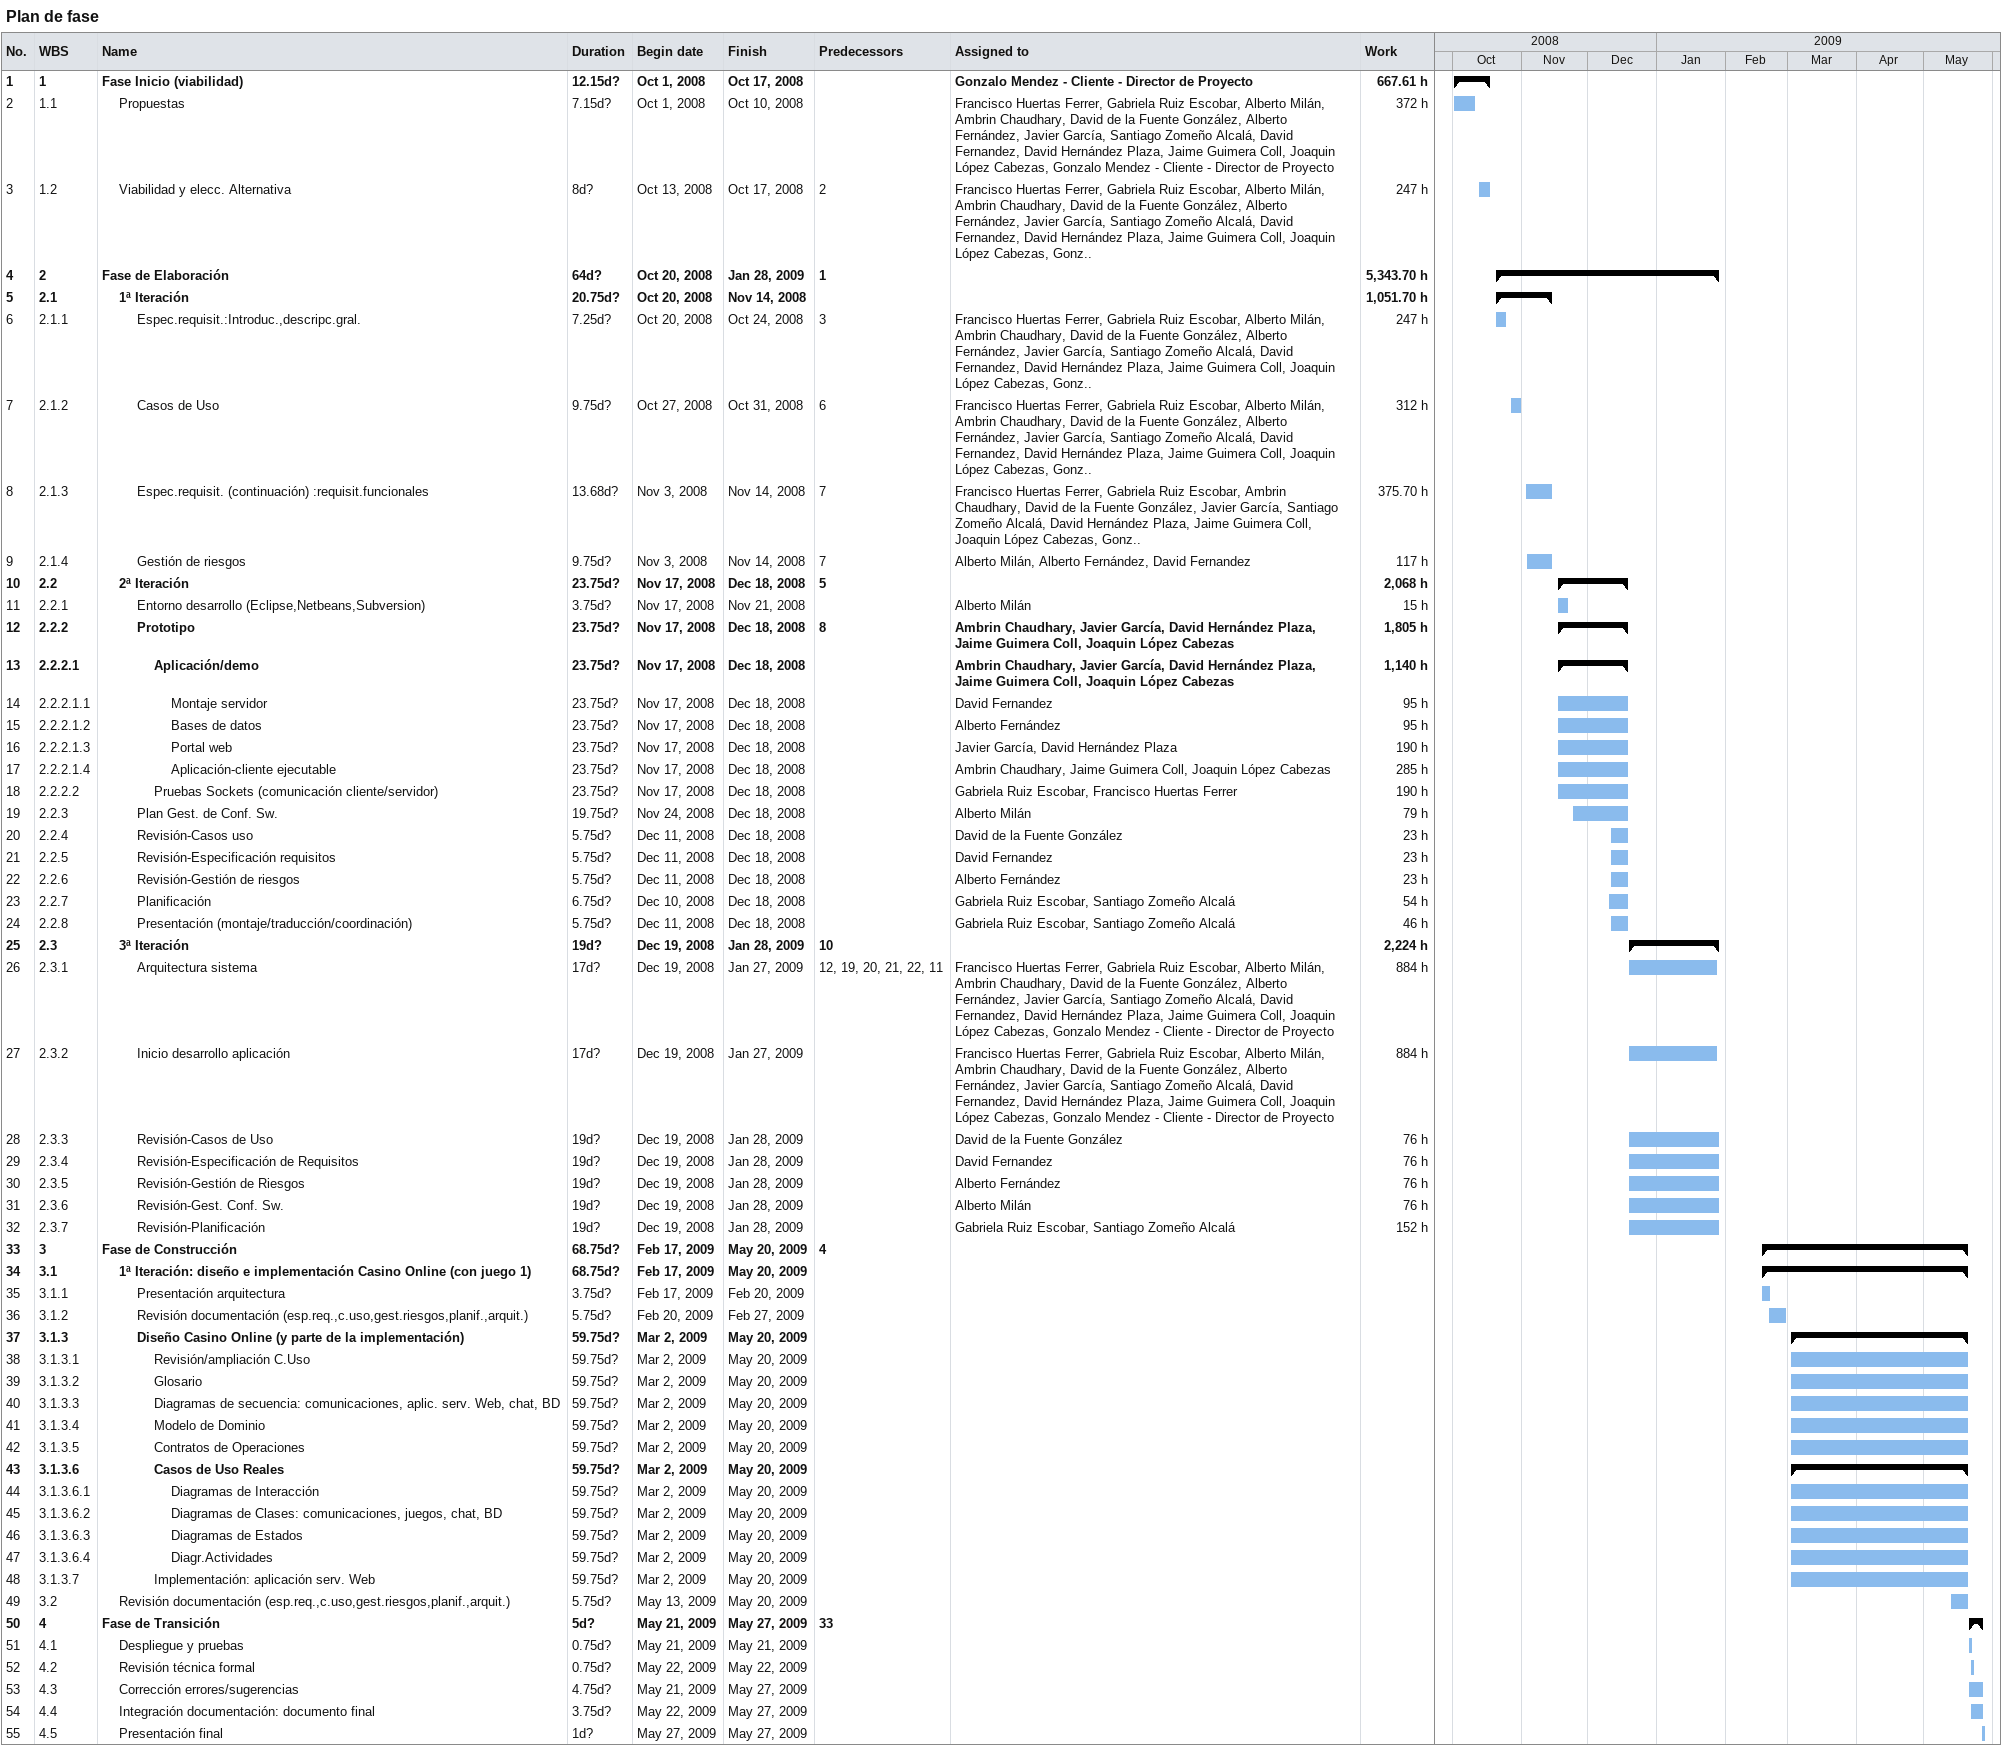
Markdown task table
Plan de fase

| ID | WBS | Task | Duration | Start | Finish | Predecessors | Resources | Work (h) |
|---|---|---|---|---|---|---|---|---|
| 1 | 1 | **Fase Inicio (viabilidad)** | 12.15d? | 2008-10-01 | 2008-10-17 |  | Gonzalo Mendez - Cliente - Director de Proyecto | 667.61 |
| 2 | 1.1 | Propuestas | 7.15d? | 2008-10-01 | 2008-10-10 |  | Francisco Huertas Ferrer, Gabriela Ruiz Escobar, Alberto Milán, Ambrin Chaudhary, David de la Fuente González, Alberto Fernández, Javier García, Santiago Zomeño Alcalá, David Fernandez, David Hernández Plaza, Jaime Guimera Coll, Joaquin López Cabezas, Gonzalo Mendez - Cliente - Director de Proyecto | 372 |
| 3 | 1.2 | Viabilidad y elecc. Alternativa | 8d? | 2008-10-13 | 2008-10-17 | 2 | Francisco Huertas Ferrer, Gabriela Ruiz Escobar, Alberto Milán, Ambrin Chaudhary, David de la Fuente González, Alberto Fernández, Javier García, Santiago Zomeño Alcalá, David Fernandez, David Hernández Plaza, Jaime Guimera Coll, Joaquin López Cabezas, Gonz.. | 247 |
| 4 | 2 | **Fase de Elaboración** | 64d? | 2008-10-20 | 2009-01-28 | 1 |  | 5343.70 |
| 5 | 2.1 | **1ª Iteración** | 20.75d? | 2008-10-20 | 2008-11-14 |  |  | 1051.70 |
| 6 | 2.1.1 | Espec.requisit.:Introduc.,descripc.gral. | 7.25d? | 2008-10-20 | 2008-10-24 | 3 | Francisco Huertas Ferrer, Gabriela Ruiz Escobar, Alberto Milán, Ambrin Chaudhary, David de la Fuente González, Alberto Fernández, Javier García, Santiago Zomeño Alcalá, David Fernandez, David Hernández Plaza, Jaime Guimera Coll, Joaquin López Cabezas, Gonz.. | 247 |
| 7 | 2.1.2 | Casos de Uso | 9.75d? | 2008-10-27 | 2008-10-31 | 6 | Francisco Huertas Ferrer, Gabriela Ruiz Escobar, Alberto Milán, Ambrin Chaudhary, David de la Fuente González, Alberto Fernández, Javier García, Santiago Zomeño Alcalá, David Fernandez, David Hernández Plaza, Jaime Guimera Coll, Joaquin López Cabezas, Gonz.. | 312 |
| 8 | 2.1.3 | Espec.requisit. (continuación) :requisit.funcionales | 13.68d? | 2008-11-03 | 2008-11-14 | 7 | Francisco Huertas Ferrer, Gabriela Ruiz Escobar, Ambrin Chaudhary, David de la Fuente González, Javier García, Santiago Zomeño Alcalá, David Hernández Plaza, Jaime Guimera Coll, Joaquin López Cabezas, Gonz.. | 375.70 |
| 9 | 2.1.4 | Gestión de riesgos | 9.75d? | 2008-11-03 | 2008-11-14 | 7 | Alberto Milán, Alberto Fernández, David Fernandez | 117 |
| 10 | 2.2 | **2ª Iteración** | 23.75d? | 2008-11-17 | 2008-12-18 | 5 |  | 2068 |
| 11 | 2.2.1 | Entorno desarrollo (Eclipse,Netbeans,Subversion) | 3.75d? | 2008-11-17 | 2008-11-21 |  | Alberto Milán | 15 |
| 12 | 2.2.2 | **Prototipo** | 23.75d? | 2008-11-17 | 2008-12-18 | 8 | Ambrin Chaudhary, Javier García, David Hernández Plaza, Jaime Guimera Coll, Joaquin López Cabezas | 1805 |
| 13 | 2.2.2.1 | **Aplicación/demo** | 23.75d? | 2008-11-17 | 2008-12-18 |  | Ambrin Chaudhary, Javier García, David Hernández Plaza, Jaime Guimera Coll, Joaquin López Cabezas | 1140 |
| 14 | 2.2.2.1.1 | Montaje servidor | 23.75d? | 2008-11-17 | 2008-12-18 |  | David Fernandez | 95 |
| 15 | 2.2.2.1.2 | Bases de datos | 23.75d? | 2008-11-17 | 2008-12-18 |  | Alberto Fernández | 95 |
| 16 | 2.2.2.1.3 | Portal web | 23.75d? | 2008-11-17 | 2008-12-18 |  | Javier García, David Hernández Plaza | 190 |
| 17 | 2.2.2.1.4 | Aplicación-cliente ejecutable | 23.75d? | 2008-11-17 | 2008-12-18 |  | Ambrin Chaudhary, Jaime Guimera Coll, Joaquin López Cabezas | 285 |
| 18 | 2.2.2.2 | Pruebas Sockets (comunicación cliente/servidor) | 23.75d? | 2008-11-17 | 2008-12-18 |  | Gabriela Ruiz Escobar, Francisco Huertas Ferrer | 190 |
| 19 | 2.2.3 | Plan Gest. de Conf. Sw. | 19.75d? | 2008-11-24 | 2008-12-18 |  | Alberto Milán | 79 |
| 20 | 2.2.4 | Revisión-Casos uso | 5.75d? | 2008-12-11 | 2008-12-18 |  | David de la Fuente González | 23 |
| 21 | 2.2.5 | Revisión-Especificación requisitos | 5.75d? | 2008-12-11 | 2008-12-18 |  | David Fernandez | 23 |
| 22 | 2.2.6 | Revisión-Gestión de riesgos | 5.75d? | 2008-12-11 | 2008-12-18 |  | Alberto Fernández | 23 |
| 23 | 2.2.7 | Planificación | 6.75d? | 2008-12-10 | 2008-12-18 |  | Gabriela Ruiz Escobar, Santiago Zomeño Alcalá | 54 |
| 24 | 2.2.8 | Presentación (montaje/traducción/coordinación) | 5.75d? | 2008-12-11 | 2008-12-18 |  | Gabriela Ruiz Escobar, Santiago Zomeño Alcalá | 46 |
| 25 | 2.3 | **3ª Iteración** | 19d? | 2008-12-19 | 2009-01-28 | 10 |  | 2224 |
| 26 | 2.3.1 | Arquitectura sistema | 17d? | 2008-12-19 | 2009-01-27 | 12, 19, 20, 21, 22, 11 | Francisco Huertas Ferrer, Gabriela Ruiz Escobar, Alberto Milán, Ambrin Chaudhary, David de la Fuente González, Alberto Fernández, Javier García, Santiago Zomeño Alcalá, David Fernandez, David Hernández Plaza, Jaime Guimera Coll, Joaquin López Cabezas, Gonzalo Mendez - Cliente - Director de Proyecto | 884 |
| 27 | 2.3.2 | Inicio desarrollo aplicación | 17d? | 2008-12-19 | 2009-01-27 |  | Francisco Huertas Ferrer, Gabriela Ruiz Escobar, Alberto Milán, Ambrin Chaudhary, David de la Fuente González, Alberto Fernández, Javier García, Santiago Zomeño Alcalá, David Fernandez, David Hernández Plaza, Jaime Guimera Coll, Joaquin López Cabezas, Gonzalo Mendez - Cliente - Director de Proyecto | 884 |
| 28 | 2.3.3 | Revisión-Casos de Uso | 19d? | 2008-12-19 | 2009-01-28 |  | David de la Fuente González | 76 |
| 29 | 2.3.4 | Revisión-Especificación de Requisitos | 19d? | 2008-12-19 | 2009-01-28 |  | David Fernandez | 76 |
| 30 | 2.3.5 | Revisión-Gestión de Riesgos | 19d? | 2008-12-19 | 2009-01-28 |  | Alberto Fernández | 76 |
| 31 | 2.3.6 | Revisión-Gest. Conf. Sw. | 19d? | 2008-12-19 | 2009-01-28 |  | Alberto Milán | 76 |
| 32 | 2.3.7 | Revisión-Planificación | 19d? | 2008-12-19 | 2009-01-28 |  | Gabriela Ruiz Escobar, Santiago Zomeño Alcalá | 152 |
| 33 | 3 | **Fase de Construcción** | 68.75d? | 2009-02-17 | 2009-05-20 | 4 |  |  |
| 34 | 3.1 | **1ª Iteración: diseño e implementación Casino Online (con juego 1)** | 68.75d? | 2009-02-17 | 2009-05-20 |  |  |  |
| 35 | 3.1.1 | Presentación arquitectura | 3.75d? | 2009-02-17 | 2009-02-20 |  |  |  |
| 36 | 3.1.2 | Revisión documentación (esp.req.,c.uso,gest.riesgos,planif.,arquit.) | 5.75d? | 2009-02-20 | 2009-02-27 |  |  |  |
| 37 | 3.1.3 | **Diseño Casino Online (y parte de la implementación)** | 59.75d? | 2009-03-02 | 2009-05-20 |  |  |  |
| 38 | 3.1.3.1 | Revisión/ampliación C.Uso | 59.75d? | 2009-03-02 | 2009-05-20 |  |  |  |
| 39 | 3.1.3.2 | Glosario | 59.75d? | 2009-03-02 | 2009-05-20 |  |  |  |
| 40 | 3.1.3.3 | Diagramas de secuencia: comunicaciones, aplic. serv. Web, chat, BD | 59.75d? | 2009-03-02 | 2009-05-20 |  |  |  |
| 41 | 3.1.3.4 | Modelo de Dominio | 59.75d? | 2009-03-02 | 2009-05-20 |  |  |  |
| 42 | 3.1.3.5 | Contratos de Operaciones | 59.75d? | 2009-03-02 | 2009-05-20 |  |  |  |
| 43 | 3.1.3.6 | **Casos de Uso Reales** | 59.75d? | 2009-03-02 | 2009-05-20 |  |  |  |
| 44 | 3.1.3.6.1 | Diagramas de Interacción | 59.75d? | 2009-03-02 | 2009-05-20 |  |  |  |
| 45 | 3.1.3.6.2 | Diagramas de Clases: comunicaciones, juegos, chat, BD | 59.75d? | 2009-03-02 | 2009-05-20 |  |  |  |
| 46 | 3.1.3.6.3 | Diagramas de Estados | 59.75d? | 2009-03-02 | 2009-05-20 |  |  |  |
| 47 | 3.1.3.6.4 | Diagr.Actividades | 59.75d? | 2009-03-02 | 2009-05-20 |  |  |  |
| 48 | 3.1.3.7 | Implementación: aplicación serv. Web | 59.75d? | 2009-03-02 | 2009-05-20 |  |  |  |
| 49 | 3.2 | Revisión documentación (esp.req.,c.uso,gest.riesgos,planif.,arquit.) | 5.75d? | 2009-05-13 | 2009-05-20 |  |  |  |
| 50 | 4 | **Fase de Transición** | 5d? | 2009-05-21 | 2009-05-27 | 33 |  |  |
| 51 | 4.1 | Despliegue y pruebas | 0.75d? | 2009-05-21 | 2009-05-21 |  |  |  |
| 52 | 4.2 | Revisión técnica formal | 0.75d? | 2009-05-22 | 2009-05-22 |  |  |  |
| 53 | 4.3 | Corrección errores/sugerencias | 4.75d? | 2009-05-21 | 2009-05-27 |  |  |  |
| 54 | 4.4 | Integración documentación: documento final | 3.75d? | 2009-05-22 | 2009-05-27 |  |  |  |
| 55 | 4.5 | Presentación final | 1d? | 2009-05-27 | 2009-05-27 |  |  |  |
